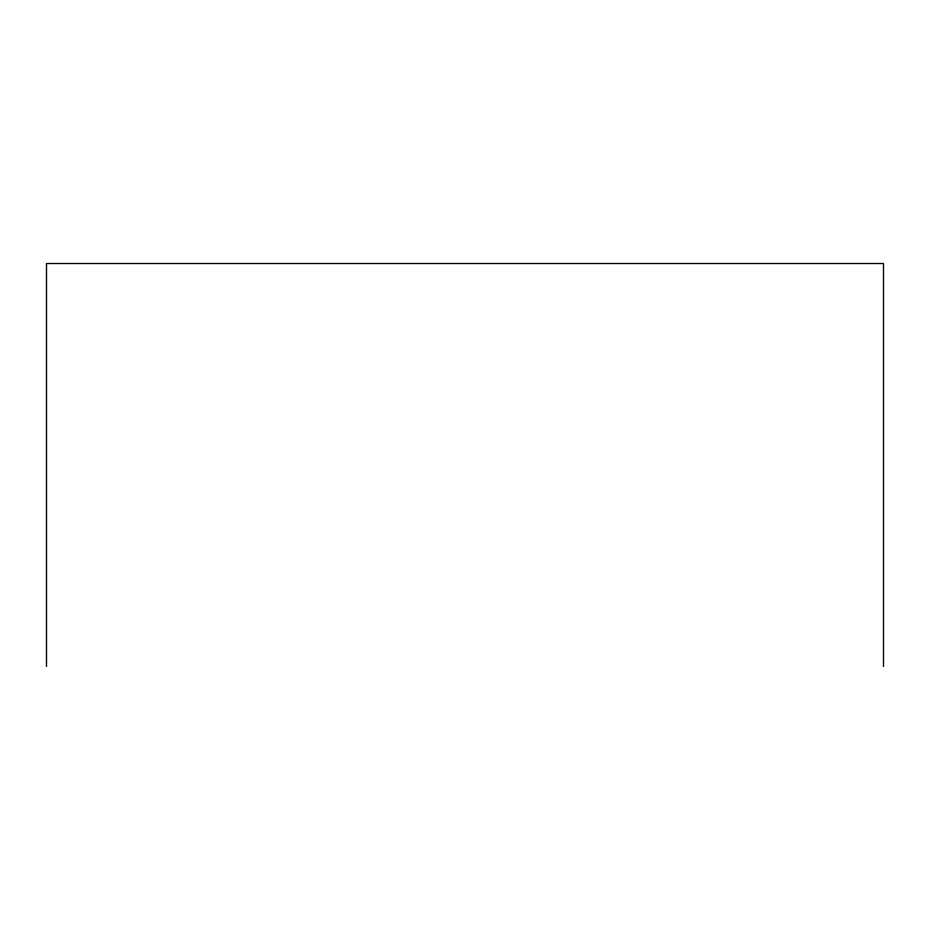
<?xml version="1.0" encoding="UTF-8"?>
<svg xmlns="http://www.w3.org/2000/svg" width="930" height="930" viewBox="0 0 930 930"><rect width="100%" height="100%" fill="white"/><g stroke="black" fill="none" stroke-linecap="round" stroke-linejoin="round"><path stroke-width="1.4" d="M883.5 666.485L883.5 263.516L46.5 263.516L46.5 666.485"/></g></svg>
